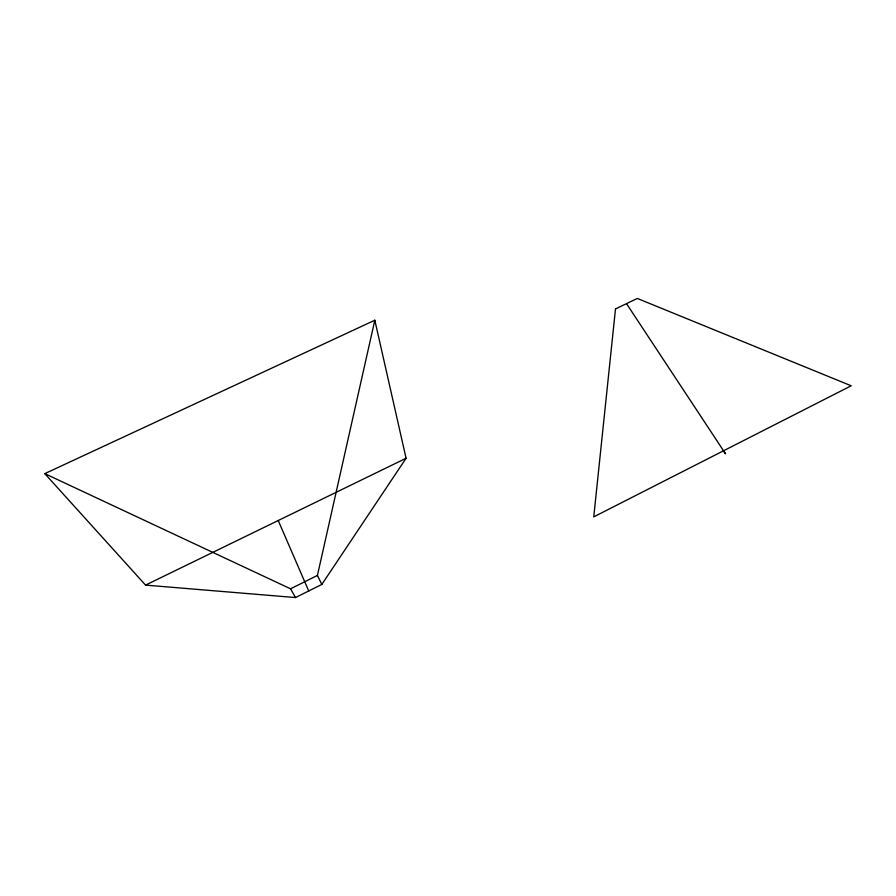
<?xml version="1.0" encoding="UTF-8"?>
<svg xmlns="http://www.w3.org/2000/svg" width="896" height="896" viewBox="0 0 896 896"><rect width="100%" height="100%" fill="white"/><g stroke="black" fill="none" stroke-linecap="round" stroke-linejoin="round"><path stroke-width="1.34" d="M321.832 584.427L317.419 575.434L374.819 320.219L44.8 473.637L145.566 585.11L295.523 597.554L321.832 584.427L406.078 458.27L374.819 320.219M44.8 473.637L290.539 588.806L317.419 575.434M145.566 585.11L406.078 458.27M723.464 450.822L725.491 453.746L626.573 303.744M290.539 588.806L295.523 597.554M278.23 520.52L308.773 591.091M615.496 308.918L593.757 516.869L851.2 385.784L637.314 298.446L615.496 308.918"/></g></svg>
